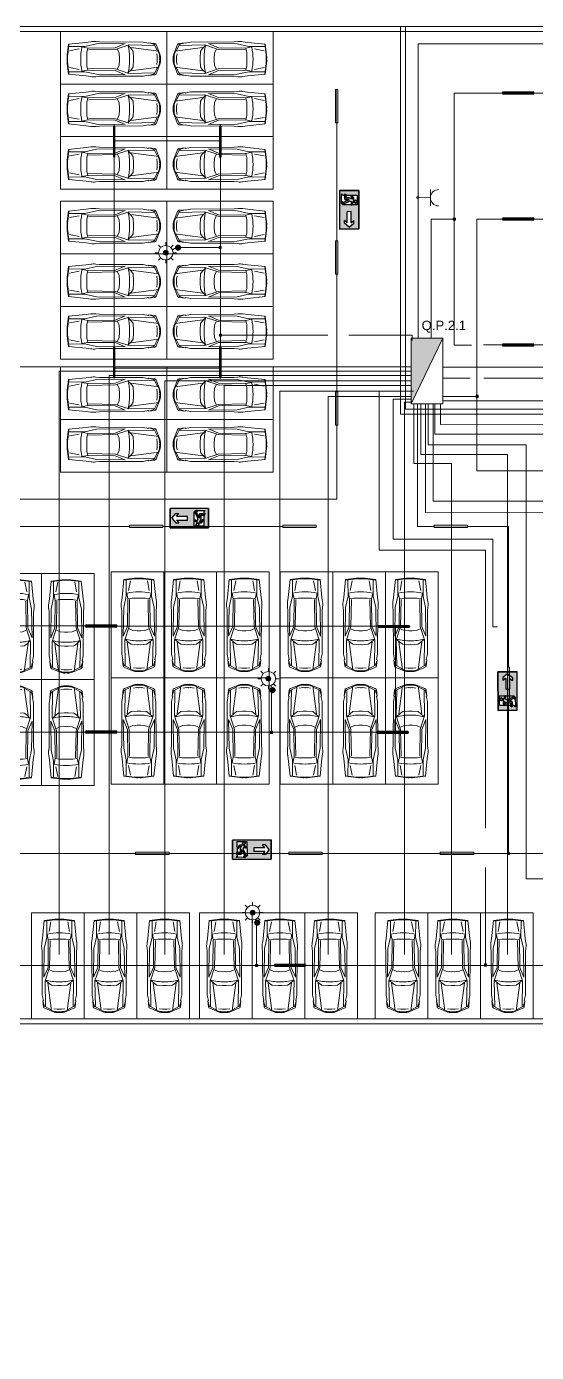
# Model space of a CAD drawing. Extents: x -17539 to 1421, y -3169 to 802964.
# Drawn here: x 168.5 to 192.5, y 131.4 to 193.9 of the extents above; entities that cross this region are included whole.
import ezdxf

# ---------------------------------------------------------------- set-up
doc = ezdxf.new("R2010")
doc.units = 0
doc.header["$LTSCALE"] = 25
doc.header["$MEASUREMENT"] = 0
doc.layers.get('0').update_dxf_attribs({"lineweight": 9})
for name, color, linetype, lineweight in [('black marble', 251, 'Continuous', 5), ('Iluminação', 10, 'Continuous', 9), ('Quadros', 50, 'Continuous', 9), ('www.cadblocksfree.com', 7, 'Continuous', 9)]:
    doc.layers.add(name, color=color, linetype=linetype, lineweight=lineweight)
doc.layers.add('Simbologia de Emergência', color=6, linetype='Continuous')
doc.layers.add('Tomadas', color=3, linetype='Continuous', lineweight=9, true_color=0x00f500)
doc.styles.get("Standard").update_dxf_attribs({"font": 'arial.ttf'})

# ---------------------------------------------------------------- blocks, each defined once
blk = doc.blocks.new('CAR')
at = {"layer": 'black marble'}
for p, q in [((857, 1946), (571, 1917)), ((618, 1881), (798, 1931)), ((862, 1922), (857, 1946)), ((1117, 1975), (862, 1922)), ((3170, 1983), (1117, 1975)), ((3317, 1887), (1965, 1906)), ((1965, 1906), (2427, 1705)), ((3348, 2000), (3170, 1983)), ((3854, 1766), (3317, 1887)), ((3795, 1965), (3583, 1995)), ((4634, 1882), (3795, 1965)), ((4669, 1382), (4609, 1880)), ((4695, 1382), (4634, 1882)), ((500, 1857), (323, 1414)), ((403, 1549), (351, 1378)), ((375, 1544), (1696, 1717)), ((432, 1553), (581, 1846)), ((458, 1281), (479, 1430)), ((578, 1819), (1791, 1841)), ((1568, 1222), (1589, 1536)), ((1568, 1258), (1572, 1173)), ((1589, 1536), (1668, 1654)), ((1668, 1654), (1834, 1825)), ((1791, 1841), (2424, 1633)), ((2225, 1226), (2237, 1459)), ((2225, 1254), (2228, 1173)), ((2237, 1459), (2318, 1634)), ((2424, 1633), (3692, 1609)), ((2427, 1705), (3722, 1691)), ((3722, 1691), (3998, 1746)), ((3760, 1485), (3722, 1691)), ((3764, 1230), (3760, 1485)), ((3764, 1251), (3763, 1173)), ((3854, 1766), (4614, 1768)), ((4123, 1658), (4581, 1571)), ((500, 488), (323, 931)), ((403, 796), (351, 967)), ((375, 801), (1696, 628)), ((432, 792), (581, 499)), ((458, 1200), (459, 1173)), ((458, 1146), (459, 1173)), ((458, 1065), (479, 915)), ((1568, 1087), (1572, 1173)), ((1568, 1123), (1589, 809)), ((1589, 809), (1668, 691)), ((1668, 691), (1834, 520)), ((1791, 504), (2424, 712)), ((1965, 439), (2427, 640)), ((2225, 1091), (2228, 1173)), ((2225, 1119), (2237, 886)), ((2237, 886), (2318, 711)), ((2424, 712), (3692, 737)), ((2427, 640), (3722, 655)), ((3760, 860), (3722, 655)), ((3722, 655), (3998, 600)), ((3764, 1116), (3760, 860)), ((3764, 1095), (3763, 1173)), ((4123, 688), (4581, 774)), ((4669, 963), (4609, 465)), ((4695, 963), (4634, 463)), ((857, 399), (571, 428)), ((578, 526), (1791, 504)), ((618, 465), (798, 415)), ((862, 423), (857, 399)), ((1117, 370), (862, 423)), ((3170, 363), (1117, 370)), ((3317, 458), (1965, 439)), ((3348, 345), (3170, 363)), ((3854, 580), (3317, 458)), ((3795, 380), (3583, 350)), ((4634, 463), (3795, 380)), ((3854, 580), (4614, 577))]:
    blk.add_line(p, q, dxfattribs=at)
blk.add_lwpolyline([(0, 2480), (5000, 2480), (5000, 0), (0, 0)], close=True, dxfattribs=at)
for centre, radius, start, end in [((580, 1835), 82.3, 95.8102, 164.66147), ((633, 1828), 54.9, 105.48617, 160.78938), ((3445, 1017), 988, 81.92841, 95.62572), ((958, 1240), 658, 164.66147, 185.88651), ((995, 1240), 658, 167.90524, 185.88651), ((1115, 1240), 658, 176.47351, 183.52649), ((3915, 1234), 2164, 164.13463, 181.61796), ((1207, 1172), 2850, 0.00295, 11.60549), ((3030, 1240), 1646, 357.64887, 4.94076), ((3055, 1240), 1646, 357.64887, 4.94076), ((958, 1105), 658, 174.11349, 195.33853), ((995, 1105), 658, 174.11349, 192.09476), ((1115, 1105), 658, 176.47351, 183.52649), ((3915, 1112), 2164, 178.38204, 195.86537), ((1207, 1173), 2850, 348.39451, 359.99705), ((3030, 1105), 1646, 355.05924, 2.35113), ((3055, 1105), 1646, 355.05924, 2.35113), ((580, 510), 82.3, 195.33853, 264.1898), ((633, 517), 54.9, 199.21062, 254.51383), ((3445, 1328), 988, 264.37428, 278.07159)]:
    blk.add_arc(centre, radius, start, end, dxfattribs=at)
blk = doc.blocks.new('quadro eletrico')
h = blk.add_hatch(color=256)
h.dxf.hatch_style = 1
h.paths.add_polyline_path([(1.839, -0.788), (-1.457, 0.809), (-1.457, -0.788)])
blk.add_line((-1.457, 0.809), (1.839, -0.788))
blk.add_lwpolyline([(-1.457, 0.809), (1.839, 0.809), (1.839, -0.788), (-1.457, -0.788)], close=True)
blk = doc.blocks.new('Quadro')
at = {"xscale": 0.6593095434044552, "yscale": 0.6593095434044552, "zscale": 0.6593095434044552}
blk.add_blockref('quadro eletrico', (-0.091, 0.017), dxfattribs=at)
blk = doc.blocks.new('emergencia seta')
at = {"layer": 'Simbologia de Emergência'}
h = blk.add_hatch(color=98, dxfattribs=at)
h.paths.add_polyline_path([(1.001, 0.298), (0.094, 0.296), (-0.813, 0.294), (-0.811, -0.613), (1.003, -0.609)])
h.paths.add_polyline_path([(-0.131, -0.455), (-0.195, -0.52), (-0.649, -0.521), (-0.585, -0.456), (-0.585, -0.371), (-0.643, -0.371), (-0.595, -0.289), (-0.585, -0.289), (-0.587, 0.224), (-0.133, 0.225)], flags=16)
h.paths.add_polyline_path([(-0.372, -0.172, 0.038289), (-0.372, -0.171)], flags=0)
h.paths.add_polyline_path([(0.186, -0.248), (0.185, -0.067), (0.706, -0.066), (0.597, 0.07), (0.733, 0.07), (0.915, -0.156), (0.734, -0.383), (0.598, -0.383), (0.706, -0.247)], flags=16)
h.paths.add_polyline_path([(-0.349, 0.142, -1), (-0.221, 0.142, -1)], flags=0)
h.paths.add_polyline_path([(-0.188, -0.455), (-0.261, -0.455), (-0.291, -0.52), (-0.218, -0.52)], flags=16)
h.paths.add_polyline_path([(-0.3, -0.17, -0.215507), (-0.301, -0.11), (-0.263, -0.02), (-0.204, -0.069), (-0.132, -0.069), (-0.132, -0.021), (-0.187, -0.021), (-0.277, 0.054, 0.148058), (-0.294, 0.059), (-0.473, 0.059, 0.263654), (-0.498, 0.044), (-0.553, -0.048, 1), (-0.512, -0.072), (-0.462, 0.011), (-0.399, 0.011), (-0.454, -0.127, 0.095479), (-0.459, -0.154), (-0.459, -0.293), (-0.592, -0.294), (-0.635, -0.366), (-0.409, -0.366, 0.414214), (-0.386, -0.343), (-0.387, -0.173, -0.740976), (-0.372, -0.172), (-0.241, -0.446), (-0.169, -0.446)], flags=0)
for p, q in [((-0.813, 0.294), (1.001, 0.298)), ((-0.811, -0.613), (-0.813, 0.294)), ((1.001, 0.298), (1.003, -0.609)), ((1.001, 0.298), (1.001, 0.298)), ((1.001, 0.298), (1.003, -0.609)), ((1.001, 0.298), (1.001, 0.298))]:
    blk.add_line(p, q, dxfattribs=at)
at = {"layer": 'Simbologia de Emergência', "color": 7, "linetype": 'ByBlock', "lineweight": -2, "true_color": 0xffffff}
for p, q in [((1.001, 0.298), (-0.813, 0.294)), ((-0.813, 0.294), (-0.811, -0.613)), ((-0.587, 0.224), (-0.133, 0.225)), ((-0.587, 0.224), (-0.133, 0.225)), ((-0.587, 0.224), (-0.133, 0.225)), ((-0.585, -0.289), (-0.587, 0.224)), ((-0.585, -0.289), (-0.587, 0.224)), ((-0.585, -0.289), (-0.587, 0.224)), ((-0.498, 0.044), (-0.553, -0.048)), ((-0.498, 0.044), (-0.553, -0.048)), ((-0.498, 0.044), (-0.553, -0.048)), ((-0.512, -0.072), (-0.462, 0.011)), ((-0.512, -0.072), (-0.462, 0.011)), ((-0.512, -0.072), (-0.462, 0.011)), ((-0.294, 0.059), (-0.473, 0.059)), ((-0.294, 0.059), (-0.473, 0.059)), ((-0.294, 0.059), (-0.473, 0.059)), ((-0.462, 0.011), (-0.399, 0.011)), ((-0.462, 0.011), (-0.399, 0.011)), ((-0.462, 0.011), (-0.399, 0.011)), ((-0.399, 0.011), (-0.454, -0.127)), ((-0.399, 0.011), (-0.454, -0.127)), ((-0.399, 0.011), (-0.454, -0.127)), ((-0.349, 0.142), (-0.349, 0.142)), ((-0.277, 0.054), (-0.187, -0.021)), ((-0.277, 0.054), (-0.187, -0.021)), ((-0.187, -0.021), (-0.277, 0.054)), ((-0.133, 0.225), (-0.131, -0.455)), ((0.706, -0.066), (0.597, 0.07)), ((0.733, 0.07), (0.597, 0.07)), ((0.915, -0.156), (0.733, 0.07)), ((1.003, -0.609), (1.001, 0.298)), ((1.003, -0.609), (1.001, 0.298)), ((-0.811, -0.613), (1.003, -0.609)), ((-0.585, -0.456), (-0.649, -0.521)), ((-0.585, -0.456), (-0.649, -0.521)), ((-0.649, -0.521), (-0.585, -0.456)), ((-0.195, -0.52), (-0.649, -0.521)), ((-0.595, -0.289), (-0.643, -0.371)), ((-0.595, -0.289), (-0.643, -0.371)), ((-0.643, -0.371), (-0.595, -0.289)), ((-0.585, -0.371), (-0.643, -0.371)), ((-0.585, -0.371), (-0.643, -0.371)), ((-0.585, -0.371), (-0.643, -0.371)), ((-0.592, -0.294), (-0.635, -0.366)), ((-0.592, -0.294), (-0.635, -0.366)), ((-0.592, -0.294), (-0.635, -0.366)), ((-0.409, -0.366), (-0.635, -0.366)), ((-0.409, -0.366), (-0.635, -0.366)), ((-0.635, -0.366), (-0.409, -0.366)), ((-0.585, -0.289), (-0.595, -0.289)), ((-0.585, -0.289), (-0.595, -0.289)), ((-0.595, -0.289), (-0.585, -0.289)), ((-0.459, -0.293), (-0.592, -0.294)), ((-0.459, -0.293), (-0.592, -0.294)), ((-0.459, -0.293), (-0.592, -0.294)), ((-0.585, -0.456), (-0.585, -0.371)), ((-0.585, -0.456), (-0.585, -0.371)), ((-0.585, -0.456), (-0.585, -0.371)), ((-0.459, -0.154), (-0.459, -0.293)), ((-0.459, -0.154), (-0.459, -0.293)), ((-0.459, -0.154), (-0.459, -0.293)), ((-0.387, -0.173), (-0.386, -0.343)), ((-0.387, -0.173), (-0.386, -0.343)), ((-0.386, -0.343), (-0.387, -0.173)), ((-0.372, -0.171), (-0.372, -0.172)), ((-0.372, -0.172), (-0.241, -0.446)), ((-0.372, -0.172), (-0.241, -0.446)), ((-0.372, -0.172), (-0.372, -0.172)), ((-0.372, -0.172), (-0.241, -0.446)), ((-0.263, -0.02), (-0.301, -0.11)), ((-0.263, -0.02), (-0.301, -0.11)), ((-0.301, -0.11), (-0.263, -0.02)), ((-0.3, -0.17), (-0.169, -0.446)), ((-0.3, -0.17), (-0.169, -0.446)), ((-0.169, -0.446), (-0.3, -0.17)), ((-0.291, -0.52), (-0.261, -0.455)), ((-0.291, -0.52), (-0.261, -0.455)), ((-0.261, -0.455), (-0.291, -0.52)), ((-0.291, -0.52), (-0.218, -0.52)), ((-0.263, -0.02), (-0.204, -0.069)), ((-0.263, -0.02), (-0.204, -0.069)), ((-0.263, -0.02), (-0.204, -0.069)), ((-0.263, -0.02), (-0.263, -0.02)), ((-0.188, -0.455), (-0.261, -0.455)), ((-0.188, -0.455), (-0.261, -0.455)), ((-0.188, -0.455), (-0.261, -0.455)), ((-0.169, -0.446), (-0.241, -0.446)), ((-0.169, -0.446), (-0.241, -0.446)), ((-0.241, -0.446), (-0.169, -0.446)), ((-0.218, -0.52), (-0.188, -0.455)), ((-0.218, -0.52), (-0.188, -0.455)), ((-0.218, -0.52), (-0.188, -0.455)), ((-0.204, -0.069), (-0.132, -0.069)), ((-0.204, -0.069), (-0.132, -0.069)), ((-0.204, -0.069), (-0.132, -0.069)), ((-0.131, -0.455), (-0.195, -0.52)), ((-0.131, -0.455), (-0.195, -0.52)), ((-0.131, -0.455), (-0.195, -0.52)), ((-0.188, -0.455), (-0.188, -0.455)), ((-0.187, -0.021), (-0.132, -0.021)), ((-0.187, -0.021), (-0.132, -0.021)), ((-0.132, -0.021), (-0.187, -0.021)), ((-0.132, -0.069), (-0.132, -0.021)), ((-0.131, -0.455), (-0.131, -0.455)), ((0.706, -0.066), (0.185, -0.067)), ((0.185, -0.067), (0.186, -0.248)), ((0.706, -0.247), (0.186, -0.248)), ((0.706, -0.247), (0.598, -0.383)), ((0.734, -0.383), (0.598, -0.383)), ((0.915, -0.156), (0.734, -0.383))]:
    blk.add_line(p, q, dxfattribs=at)
blk.add_circle((-0.285, 0.142), 0.0645, dxfattribs=at)
blk.add_circle((-0.285, 0.142), 0.0645, dxfattribs=at)
for centre, radius, start, end in [((-0.473, 0.029), 0.0296, 90.13181, 149.21243), ((-0.473, 0.029), 0.0296, 90.13181, 149.21232), ((-0.473, 0.029), 0.0296, 90.13181, 149.21232), ((-0.285, 0.142), 0.0645, 0.13181, 180.13181), ((-0.285, 0.142), 0.0645, 180.13181, 0.13181), ((-0.294, 0.03), 0.0296, 56.44401, 90.13181), ((-0.294, 0.03), 0.0296, 56.44422, 90.13181), ((-0.294, 0.03), 0.0296, 56.44422, 90.13181), ((-0.532, -0.06), 0.024, 149.21243, 329.21243), ((-0.532, -0.06), 0.024, 149.21232, 329.21232), ((-0.532, -0.06), 0.024, 149.21232, 329.21232), ((-0.387, -0.154), 0.0726, 158.31607, 180.13181), ((-0.387, -0.154), 0.0726, 158.31577, 180.13181), ((-0.387, -0.154), 0.0726, 158.31577, 180.13181), ((-0.409, -0.343), 0.0227, 270.13181, 0.13181), ((-0.409, -0.343), 0.0227, 270.13181, 0.13181), ((-0.409, -0.343), 0.0227, 270.13181, 0.13181), ((-0.379, -0.174), 0.00779, 21.03434, 167.1846), ((-0.379, -0.174), 0.00779, 21.03434, 167.18455), ((-0.379, -0.174), 0.00779, 21.03434, 167.18455), ((-0.379, -0.174), 0.00779, 21.03434, 29.8052), ((-0.234, -0.138), 0.0726, 156.77285, 205.41985), ((-0.234, -0.138), 0.0726, 156.77312, 205.41977), ((-0.234, -0.138), 0.0726, 156.77312, 205.41977)]:
    blk.add_arc(centre, radius, start, end, dxfattribs=at)
blk = doc.blocks.new('Caixa de Derivação')
at = {"layer": 'Iluminação'}
h = blk.add_hatch(color=256, dxfattribs=at)
h.dxf.hatch_style = 1
h.paths.add_polyline_path([(0.052, 0.051), (-0.048, 0.051), (-0.048, -0.049), (0.052, -0.049)])
blk.add_lwpolyline([(-0.048, 0.051), (0.052, 0.051), (0.052, -0.049), (-0.048, -0.049)], close=True, dxfattribs=at)
blk = doc.blocks.new('Tomada')
for p, q in [((0, 0), (-0.97, 0)), ((0, 0.63), (0, 0)), ((0, 0), (0, -0.63))]:
    blk.add_line(p, q)
blk.add_arc((0.62, 0), 0.622, 90, 270)
blk = doc.blocks.new('Luminárias 3')
at = {"layer": 'Iluminação'}
blk.add_line((0.029, 0.024), (1.552, 0.024), dxfattribs=at)
blk.add_lwpolyline([(0, 0.105), (1.575, 0.105), (1.575, 0), (0, 0)], close=True, dxfattribs=at)
blk = doc.blocks.new('Luminária 4')
at = {"layer": 'Iluminação', "lineweight": 40}
for p, q in [((0.733, 0.043), (-0.734, 0.043)), ((-0.734, 0.043), (-0.734, 0)), ((-0.734, 0), (0.733, 0)), ((0.733, 0), (0.733, 0.043))]:
    blk.add_line(p, q, dxfattribs=at)
at = {"layer": 'Iluminação', "lineweight": 30}
blk.add_line((-0.667, 0.008), (0.679, 0.008), dxfattribs=at)
blk = doc.blocks.new('sensor movimento')
for p, q in [((-0.48, 0.001), (-0.697, 0.001)), ((-0.697, 0.001), (-0.697, 0.001)), ((-0.338, 0.34), (-0.491, 0.494)), ((0.001, 0.48), (0.001, 0.697)), ((0.338, 0.34), (0.491, 0.494)), ((0.48, 0.001), (0.697, 0.001)), ((0.697, 0.001), (0.697, 0.002)), ((-0.336, -0.342), (-0.488, -0.497)), ((0.001, -0.48), (0.001, -0.697)), ((0.001, -0.697), (0.001, -0.507)), ((0.337, -0.341), (0.491, -0.494))]:
    blk.add_line(p, q)
for radius in [0.48, 0.159]:
    blk.add_circle((0, 0), radius)

msp = doc.modelspace()

# ---------------------------------------------------------------- hatches: boundary and pattern name
at = {"layer": 'Iluminação'}
h = msp.add_hatch(color=256, dxfattribs=at)
h.dxf.hatch_style = 1
h.paths.add_polyline_path([(175.211, 183.192, -1), (174.983, 183.192, -1)])
h = msp.add_hatch(color=256, dxfattribs=at)
h.dxf.hatch_style = 1
h.paths.add_polyline_path([(175.675, 183.287, 1), (175.674, 183.578, 1)])
h = msp.add_hatch(color=256, dxfattribs=at)
h.dxf.hatch_style = 1
h.paths.add_polyline_path([(180.04, 163.117, -1), (179.812, 163.117, -1)])
h = msp.add_hatch(color=256, dxfattribs=at)
h.dxf.hatch_style = 1
h.paths.add_polyline_path([(180.123, 162.432, 1), (180.123, 162.724, 1)])
h = msp.add_hatch(color=256, dxfattribs=at)
h.dxf.hatch_style = 1
h.paths.add_polyline_path([(179.297, 152.092, -1), (179.07, 152.092, -1)])
h = msp.add_hatch(color=256, dxfattribs=at)
h.dxf.hatch_style = 1
h.paths.add_polyline_path([(179.399, 151.474, 1), (179.399, 151.766, 1)])
at = {"layer": 'Quadros', "true_color": 0xffffff}
h = msp.add_hatch(color=7, dxfattribs=at)
h.dxf.hatch_style = 1
h.paths.add_polyline_path([(188.148, 179.166), (186.649, 179.166), (186.649, 176.074)])
at = {"layer": 'Tomadas'}
h = msp.add_hatch(color=256, dxfattribs=at)
h.dxf.hatch_style = 1
h.paths.add_polyline_path([(186.976, 185.834, 0.540943), (186.911, 185.791, 0.540943), (186.976, 185.749)])
h.paths.add_polyline_path([(187.004, 185.791), (186.976, 185.791), (186.976, 185.749, 0.295829)])
h.paths.add_polyline_path([(186.976, 185.834), (186.976, 185.791), (187.004, 185.791, 0.299986)])
h.paths.add_polyline_path([(194.623, 193.028, 0.050121), (194.622, 193.037), (194.531, 193.037, 0.050121), (194.53, 193.028, 1)])
h.paths.add_polyline_path([(194.531, 193.037), (194.622, 193.037, 0.817365)])
h.paths.add_polyline_path([(203.136, 193.028, 1), (203.229, 193.028, 1)])
h.paths.add_polyline_path([(210.011, 193.028), (209.965, 193.028), (209.964, 192.981, 0.416452)])
h.paths.add_polyline_path([(209.918, 193.028, 0.411979), (209.964, 192.981), (209.965, 193.028), (210.011, 193.028, 1)])
h.paths.add_polyline_path([(219.092, 193.028), (219.046, 193.028), (219.045, 192.981, 0.416452)])
h.paths.add_polyline_path([(219.046, 193.028), (218.999, 193.028, 0.411979), (219.045, 192.981)])
h.paths.add_polyline_path([(218.999, 193.028), (219.092, 193.028, 1)])
h.paths.add_polyline_path([(215.472, 176.263, 0.414214), (215.426, 176.216), (215.472, 176.216)])
h.paths.add_polyline_path([(215.472, 176.263), (215.472, 176.216), (215.519, 176.216, 0.414214)])
h.paths.add_polyline_path([(215.519, 176.216), (215.472, 176.216), (215.426, 176.216, 1)])
h.paths.add_polyline_path([(201.791, 176.216), (201.698, 176.216, 1)])
h.paths.add_polyline_path([(201.745, 176.263, 0.414214), (201.698, 176.216), (201.745, 176.216)])
h.paths.add_polyline_path([(201.745, 176.263), (201.745, 176.216), (201.791, 176.216, 0.414214)])
h.paths.add_polyline_path([(99.283, 174.644), (106.858, 174.644), (106.858, 173.959), (99.283, 173.959)], flags=25)
h.paths.add_polyline_path([(68.493, 82.636), (76.068, 82.636), (76.068, 81.951), (68.493, 81.951)], flags=25)
h.paths.add_polyline_path([(187.029, 180.1), (189.317, 180.1), (189.317, 179.393), (187.029, 179.393)], flags=9)
h.paths.add_polyline_path([(60.944, 78.966), (63.148, 78.966), (63.148, 78.259), (60.944, 78.259)], flags=9)
h.paths.add_polyline_path([(96.545, 182.517), (98.369, 182.517), (98.369, 181.81), (96.545, 181.81)], flags=9)
h.paths.add_polyline_path([(99.283, 174.644), (106.858, 174.644), (106.858, 173.959), (99.283, 173.959)], flags=25)
h.paths.add_polyline_path([(68.493, 82.636), (76.068, 82.636), (76.068, 81.951), (68.493, 81.951)], flags=25)
h.paths.add_polyline_path([(51.327, 103.152), (51.327, 104.819), (63.232, 104.819), (63.232, 103.152)], flags=9)
h.paths.add_polyline_path([(58.945, 136.43), (58.945, 138.037), (59.695, 138.037), (59.695, 136.43)], flags=9)
h.paths.add_polyline_path([(61.347, 136.43), (61.347, 138.037), (62.097, 138.037), (62.097, 136.43)], flags=9)
h.paths.add_polyline_path([(66.6, 121.993), (66.6, 123.659), (68.981, 123.659), (68.981, 121.993)], flags=9)
h.paths.add_polyline_path([(69.153, 120.731), (69.153, 122.398), (71.486, 122.398), (71.486, 120.731)], flags=9)
h.paths.add_polyline_path([(106.918, 186.31), (106.918, 187.977), (118.822, 187.977), (118.822, 186.31)], flags=9)
h.paths.add_polyline_path([(141.49, 174.823), (143.156, 174.823), (143.156, 172.49), (141.49, 172.49)], flags=9)
h.paths.add_polyline_path([(141.49, 177.683), (143.156, 177.683), (143.156, 175.302), (141.49, 175.302)], flags=9)
h.paths.add_polyline_path([(158.25, 185.042), (159.857, 185.042), (159.857, 184.292), (158.25, 184.292)], flags=25)
h.paths.add_polyline_path([(158.25, 182.64), (159.857, 182.64), (159.857, 181.89), (158.25, 181.89)], flags=25)
h.paths.add_polyline_path([(158.25, 185.042), (159.857, 185.042), (159.857, 184.292), (158.25, 184.292)], flags=25)
h.paths.add_polyline_path([(158.25, 182.64), (159.857, 182.64), (159.857, 181.89), (158.25, 181.89)], flags=25)
h.paths.add_polyline_path([(196.245, 169.596), (196.245, 171.263), (198.578, 171.263), (198.578, 169.596)], flags=9)
h.paths.add_polyline_path([(196.418, 172.553), (196.418, 174.219), (198.799, 174.219), (198.799, 172.553)], flags=9)
h.paths.add_polyline_path([(221.091, 155.729), (221.091, 157.396), (232.996, 157.396), (232.996, 155.729)], flags=9)
h.paths.add_polyline_path([(203.63, 179.976), (203.63, 181.643), (220.344, 181.643), (220.344, 179.976)], flags=9)

# ---------------------------------------------------------------- linework, layer by layer
at = {"layer": 'Iluminação'}
for p, q in [((190.953, 190.718), (188.681, 190.713)), ((188.681, 190.713), (188.681, 178.843)), ((192.42, 190.718), (204.863, 190.718)), ((183.146, 189.312), (183.146, 183.755)), ((172.696, 188.46), (177.648, 188.46)), ((172.668, 187.7), (172.668, 178.777)), ((177.668, 187.7), (177.668, 178.777)), ((188.681, 184.778), (187.591, 184.778)), ((187.591, 184.778), (187.591, 179.167)), ((190.953, 184.778), (189.736, 184.778)), ((189.736, 184.778), (189.736, 172.918)), ((192.42, 184.778), (204.863, 184.778)), ((175.413, 183.323), (175.604, 183.437)), ((175.604, 183.437), (177.668, 183.437)), ((183.146, 182.18), (183.146, 176.637)), ((177.668, 179.314), (182.727, 179.314)), ((183.722, 179.314), (186.696, 179.314)), ((186.696, 179.314), (186.696, 179.061)), ((188.681, 178.843), (189.491, 178.843)), ((190.953, 178.848), (190.054, 178.848)), ((192.42, 178.848), (204.863, 178.848)), ((172.664, 177.754), (177.678, 177.754)), ((188.148, 177.276), (189.422, 177.276)), ((190.068, 177.275), (213.828, 177.275)), ((185.149, 169.173), (185.149, 176.671)), ((185.149, 176.671), (186.763, 176.671)), ((185.809, 169.694), (185.809, 176.289)), ((185.809, 176.289), (186.648, 176.289)), ((189.758, 176.421), (188.169, 176.421)), ((186.948, 170.294), (186.948, 176.074)), ((187.321, 170.955), (187.321, 176.074)), ((187.693, 171.478), (187.693, 176.074)), ((183.146, 175.062), (183.146, 171.576)), ((204.863, 172.918), (189.736, 172.918)), ((167.193, 171.576), (183.146, 171.576)), ((187.693, 171.478), (231.151, 171.478)), ((228.135, 170.858), (187.321, 170.955)), ((167.843, 170.294), (173.386, 170.294)), ((174.961, 170.294), (180.602, 170.294)), ((187.734, 170.294), (186.948, 170.294)), ((189.309, 170.294), (191.233, 170.294)), ((191.233, 163.66), (191.233, 170.294)), ((190.503, 169.694), (185.809, 169.694)), ((190.503, 165.554), (190.503, 169.694)), ((190.145, 169.173), (185.149, 169.173)), ((190.145, 156.075), (190.145, 169.173)), ((151.389, 165.605), (171.324, 165.605)), ((171.717, 165.592), (185.322, 165.592)), ((185.911, 165.588), (185.911, 160.634)), ((190.503, 165.554), (190.721, 165.554)), ((180.04, 162.794), (180.074, 162.694)), ((180.074, 162.694), (180.074, 160.592)), ((191.233, 162.085), (191.233, 154.886)), ((151.389, 160.605), (171.324, 160.605)), ((171.39, 160.592), (185.062, 160.592)), ((168.132, 154.886), (173.675, 154.886)), ((175.25, 154.886), (180.891, 154.886)), ((182.466, 154.886), (188.023, 154.886)), ((189.598, 154.886), (195.141, 154.886)), ((190.145, 149.605), (190.145, 154.217)), ((179.313, 151.778), (179.374, 151.657)), ((179.374, 151.657), (179.374, 149.605)), ((167.977, 149.605), (180.21, 149.605)), ((181.677, 149.605), (193.91, 149.605))]:
    msp.add_line(p, q, dxfattribs=at)
at = {"layer": 'Quadros'}
msp.add_line((186.66, 177.814), (164.52, 177.814), dxfattribs=at)
at = {"layer": 'Tomadas'}
for p, q in [((186.976, 179.181), (186.976, 193.037)), ((186.976, 193.037), (203.17, 193.037)), ((170.084, 150.113), (170.084, 177.612)), ((170.084, 177.612), (186.649, 177.612)), ((188.148, 177.794), (210.155, 177.794)), ((172.429, 150.113), (172.429, 177.409)), ((172.429, 177.409), (186.649, 177.409)), ((175.044, 150.113), (175.044, 177.161)), ((175.044, 177.161), (185.459, 177.161)), ((177.852, 176.933), (177.852, 150.113)), ((177.852, 176.933), (185.746, 176.933)), ((186.649, 177.161), (185.459, 177.161)), ((186.649, 176.933), (185.746, 176.933)), ((180.466, 176.664), (180.466, 150.113)), ((180.466, 176.664), (186.054, 176.664)), ((182.744, 176.418), (182.744, 150.113)), ((182.744, 176.418), (186.649, 176.418)), ((186.376, 176.664), (186.054, 176.664)), ((186.649, 176.664), (186.376, 176.664)), ((186.336, 176.156), (186.336, 150.113)), ((186.336, 176.156), (186.649, 176.156)), ((186.782, 173.266), (186.782, 176.074)), ((187.112, 176.074), (187.112, 173.679)), ((187.453, 176.074), (187.453, 174.143)), ((187.76, 176.074), (187.76, 174.64)), ((188.039, 176.063), (188.039, 175.103)), ((188.148, 176.216), (197.045, 176.216)), ((188.148, 176.216), (197.045, 176.216)), ((188.039, 175.103), (194.181, 175.114)), ((187.76, 174.64), (193.163, 174.64)), ((187.453, 174.143), (192.07, 174.143)), ((192.07, 174.143), (192.07, 153.685)), ((188.546, 173.266), (186.782, 173.266)), ((187.112, 173.679), (191.188, 173.679)), ((188.546, 173.266), (188.546, 150.113)), ((191.188, 173.679), (191.188, 150.113)), ((192.07, 153.685), (193.814, 153.685))]:
    msp.add_line(p, q, dxfattribs=at)
msp.add_circle((186.957, 185.791), 0.0466, dxfattribs=at)
msp.add_circle((186.957, 185.791), 0.0466, dxfattribs=at)
at = {"layer": 'www.cadblocksfree.com'}
for p, q in [((50.133, 193.853), (237.133, 193.853)), ((186.146, 175.583), (186.146, 193.853)), ((186.376, 175.813), (186.376, 193.853)), ((50.363, 193.623), (236.903, 193.623)), ((186.376, 175.813), (196.363, 175.813)), ((186.146, 175.583), (196.133, 175.583)), ((236.903, 147.083), (96.903, 147.083)), ((237.133, 146.853), (97.133, 146.853))]:
    msp.add_line(p, q, dxfattribs=at)
msp.add_lwpolyline([(237.133, 146.853), (97.133, 146.853), (97.133, 49.853), (50.133, 49.853), (50.133, 193.853), (237.133, 193.853)], close=True, dxfattribs=at)

# ---------------------------------------------------------------- block references
at = {"layer": 'Iluminação', "rotation": 270}
for p in [(183.093, 190.887), (183.093, 183.755), (183.093, 176.637), (191.18, 163.66)]:
    msp.add_blockref('Luminárias 3', p, dxfattribs=at)
at = {"layer": 'Iluminação'}
for name, p in [('Luminária 4', (191.686, 190.696)), ('Caixa de Derivação', (188.681, 184.778)), ('Luminária 4', (191.686, 184.756)), ('Caixa de Derivação', (177.657, 183.437)), ('Caixa de Derivação', (177.669, 179.31)), ('Luminária 4', (191.686, 178.826)), ('Caixa de Derivação', (189.758, 176.421)), ('Luminárias 3', (173.386, 170.242)), ('Luminárias 3', (180.602, 170.242)), ('Luminárias 3', (187.734, 170.242)), ('Luminária 4', (172.057, 165.583)), ('Luminária 4', (185.845, 165.555)), ('Luminária 4', (172.057, 160.583)), ('Caixa de Derivação', (180.072, 160.588)), ('Luminária 4', (185.781, 160.563)), ('Luminárias 3', (173.675, 154.833)), ('Luminárias 3', (180.891, 154.833)), ('Luminárias 3', (188.023, 154.833)), ('Caixa de Derivação', (191.231, 154.882)), ('Caixa de Derivação', (179.372, 149.601)), ('Luminária 4', (180.943, 149.583)), ('Caixa de Derivação', (190.152, 149.625))]:
    msp.add_blockref(name, p, dxfattribs=at)
at = {"layer": 'Iluminação', "xscale": -0.7125210958801527, "yscale": 0.7125210958801527, "zscale": 0.7125210958801527, "rotation": 180}
for p in [(175.097, 183.192), (179.926, 163.117), (179.183, 152.092)]:
    msp.add_blockref('sensor movimento', p, dxfattribs=at)
at = {"layer": 'Quadros', "color": 7, "true_color": 0xffffff, "xscale": 1.422900023054062, "yscale": 1.422900023054062, "zscale": 1.422900023054062, "rotation": 269.9999999999999}
msp.add_blockref('Quadro', (187.365, 177.67), dxfattribs=at)
at = {"layer": 'Simbologia de Emergência'}
for p, rotation in [((183.887, 185.313), 270), ((176.302, 170.527), 180), ((191.034, 162.438), 89.99999999999999)]:
    msp.add_blockref('emergencia seta', p, dxfattribs=dict(at, rotation=rotation))
msp.add_blockref('emergencia seta', (179.052, 155.219), dxfattribs=at)
at = {"layer": 'Tomadas', "xscale": 0.6170314054757464, "yscale": 0.6170314054757464, "zscale": 0.6170314054757464, "rotation": 359.5624521940539}
msp.add_blockref('Tomada', (187.559, 185.787), dxfattribs=at)
msp.add_blockref('Tomada', (187.559, 185.787), dxfattribs=at)
msp.add_blockref('Tomada', (187.559, 185.787), dxfattribs=at)
msp.add_blockref('Tomada', (187.559, 185.787), dxfattribs=at)
msp.add_blockref('Tomada', (187.559, 185.787), dxfattribs=at)
msp.add_blockref('Tomada', (187.559, 185.787), dxfattribs=at)
msp.add_blockref('Tomada', (187.559, 185.787), dxfattribs=at)
msp.add_blockref('Tomada', (187.559, 185.787), dxfattribs=at)
at = {"layer": 'www.cadblocksfree.com', "yscale": 0.001, "zscale": 0.001}
for p, xscale, rotation in [((175.146, 191.143), -0.001, 6.436652811e-07), ((175.146, 191.143), 0.001, 359.9999993563347), ((175.146, 191.143), 0.001, 180.0000006436653), ((175.146, 191.143), -0.001, 179.9999993563347), ((175.146, 186.183), -0.001, 6.436652811e-07), ((175.146, 186.183), 0.001, 359.9999993563347), ((175.146, 185.62), 0.001, 180.0000006436653), ((175.146, 185.62), -0.001, 179.9999993563347), ((175.146, 180.659), -0.001, 6.470003733e-07), ((175.146, 180.659), 0.001, 359.9999993529997), ((175.146, 180.659), 0.001, 180.0000006470003), ((175.146, 180.659), -0.001, 179.9999993529996), ((175.146, 175.333), -0.001, 6.436652811e-07), ((175.146, 175.333), 0.001, 359.9999993563347), ((175.146, 175.333), 0.001, 180.0000006436653), ((175.146, 175.333), -0.001, 179.9999993563347), ((175.002, 163.153), 0.001, 89.99999935966973), ((175.002, 163.153), -0.001, 270.0000006403303), ((179.963, 163.153), 0.001, 89.99999935966973), ((180.482, 163.153), -0.001, 270.0000006403303), ((185.442, 163.153), 0.001, 89.99999935966973), ((185.442, 163.153), -0.001, 270.0000006403303), ((169.237, 163.083), 0.001, 89.99999935966973), ((169.237, 163.083), -0.001, 270.0000006403303), ((175.002, 163.153), -0.001, 90.00000064033027), ((175.002, 163.153), 0.001, 269.9999993596697), ((179.963, 163.153), -0.001, 90.00000064033027), ((180.482, 163.153), 0.001, 269.9999993596697), ((185.442, 163.153), -0.001, 90.00000064033027), ((185.442, 163.153), 0.001, 269.9999993596697), ((169.237, 163.083), -0.001, 90.00000064033027), ((169.237, 163.083), 0.001, 269.9999993596697), ((171.256, 147.083), 0.001, 90.00000064033027), ((171.256, 147.083), -0.001, 270.0000006403303), ((176.216, 147.083), 0.001, 90.00000064033027), ((176.679, 147.083), -0.001, 270.0000006403303), ((181.639, 147.083), 0.001, 90.00000064033027), ((181.639, 147.083), -0.001, 270.0000006403303), ((187.441, 147.083), 0.001, 90.00000064033027), ((187.441, 147.083), -0.001, 270.0000006403303), ((192.401, 147.083), 0.001, 90.00000064033027)]:
    msp.add_blockref('CAR', p, dxfattribs=dict(at, xscale=xscale, rotation=rotation))
at = {"layer": 'www.cadblocksfree.com', "rotation": 270}
for p in [(172.646, 188.433), (177.646, 188.433), (172.646, 178.043), (177.646, 178.043)]:
    msp.add_blockref('Luminária 4', p, dxfattribs=at)

# ---------------------------------------------------------------- texts
at = {"layer": 'Quadros', "insert": (187.14, 179.989), "char_height": 0.4429, "width": 3.46617, "attachment_point": 1}
msp.add_mtext('Q.P.2.1', dxfattribs=at)

doc.saveas('drawing.dxf')
